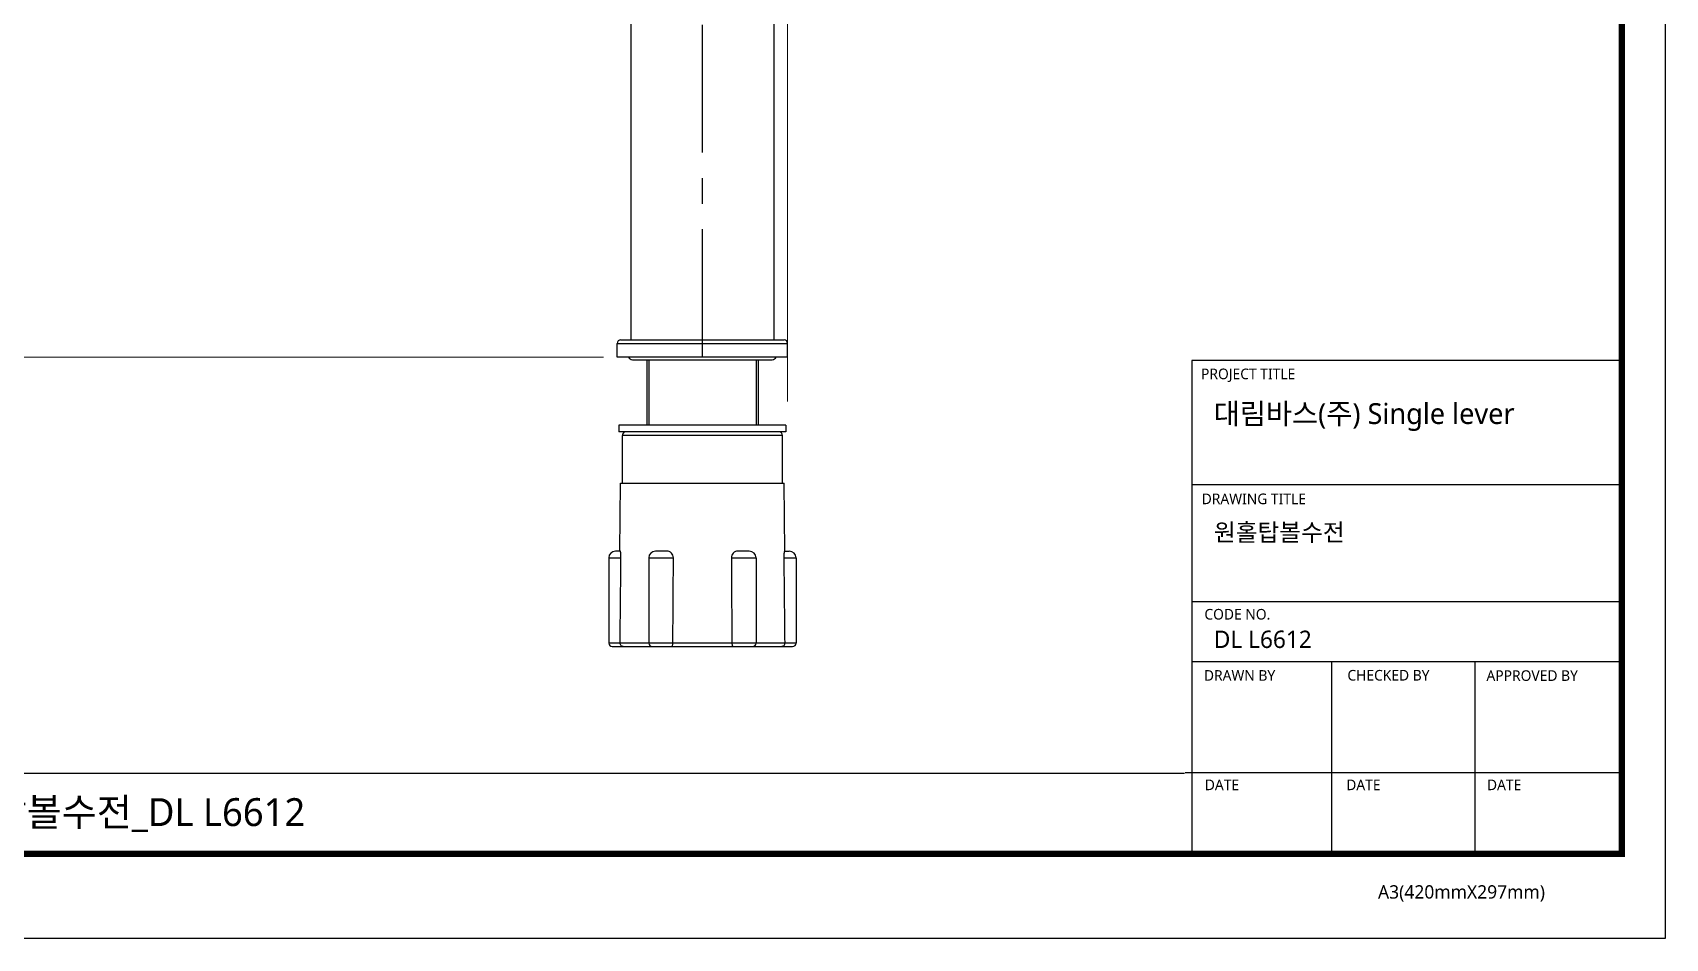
# Model space of a CAD drawing. Extents: x 1723 to 2513, y 4681 to 5260.
# Drawn here: x 2033.5 to 2512.9, y 4681.2 to 4947.1 of the extents above; entities that cross this region are included whole.
import ezdxf

# ---------------------------------------------------------------- set-up
doc = ezdxf.new("R2010")
doc.units = 0
doc.header["$LTSCALE"] = 30
doc.header["$MEASUREMENT"] = 0
doc.header["$PDMODE"] = 3
doc.header["$PDSIZE"] = -10
doc.linetypes.add('CENTER', pattern=[2, 1.25, -0.25, 0.25, -0.25])
doc.layers.get('0').update_dxf_attribs({"linetype": 'CONTINUOUS'})
doc.layers.get('DEFPOINTS').update_dxf_attribs({"linetype": 'CONTINUOUS'})
for name, color, linetype in [('7J45X38X25_DXF_CONTINUOUS_LINE', 7, 'CONTINUOUS'), ('80T168S5401_DXF_AXIS', 7, 'CONTINUOUS'), ('80T168S5401_DXF_CONTINUOUS_LINE', 7, 'CONTINUOUS'), ('81T168155_DXF_CONTINUOUS_LINE', 7, 'CONTINUOUS'), ('8DZ35B00_DXF_CONTINUOUS_LINE', 7, 'CONTINUOUS'), ('8J49X33X2_DXF_CONTINUOUS_LINE', 7, 'CONTINUOUS'), ('8NM168155-R0DXF_CONTINUOUS_LINE', 7, 'CONTINUOUS')]:
    doc.layers.add(name, color=color, linetype=linetype)
doc.styles.add('Daelim Dimension', font='NanumGothic.ttf')
doc.dimstyles.new('DEFAULT', dxfattribs={"dimscale": 2, "dimtxt": 2, "dimasz": 2, "dimexe": 0, "dimexo": 2, "dimgap": 1, "dimtad": 1, "dimdec": 1, "dimzin": 9, "dimdsep": 46, "dimtxsty": 'Daelim Dimension', "dimcen": 0.5, "dimclrd": 252, "dimclre": 252, "dimclrt": 3, "dimadec": 1, "dimazin": 0, "dimtfac": 1, "dimtdec": 1, "dimtix": 1, "dimtmove": 0, "dimatfit": 3, "dimfxl": 0, "dimtolj": 1, "dimtzin": 1, "dimlwd": 9, "dimlwe": 9, "dimarcsym": 0})

# ---------------------------------------------------------------- blocks, each defined once
blk = doc.blocks.new('*D21')
at = {"color": 5, "lineweight": 9, "ltscale": 0.5}
for p, q in [((2060.12, 5093.79), (2060.12, 5157.58)), ((2064.12, 5155.58), (2251.12, 5155.58)), ((2255.12, 4838.79), (2255.12, 5157.58))]:
    blk.add_line(p, q, dxfattribs=at)
at = {"color": 5, "ltscale": 0.5}
for points in [[(2064.12, 5156.25), (2064.12, 5154.92), (2060.12, 5155.58)], [(2251.12, 5156.25), (2251.12, 5154.92), (2255.12, 5155.58)]]:
    blk.add_solid(points, dxfattribs=at)
at = {"layer": 'DEFPOINTS', "color": 0, "ltscale": 0.5}
for p in [(2255.12, 5155.58), (2060.12, 5089.79), (2255.12, 4834.79)]:
    blk.add_point(p, dxfattribs=at)
at = {"color": 7, "ltscale": 0.5, "insert": (2157.62, 5168.47), "char_height": 10, "width": 26.125, "attachment_point": 2, "style": 'Daelim Dimension'}
blk.add_mtext('\\A1;195', dxfattribs=at)
blk = doc.blocks.new('*D24')
at = {"color": 5, "lineweight": 9, "ltscale": 0.5}
for p, q in [((2073.85, 5094), (1993.61, 5094)), ((1995.61, 4855.86), (1995.61, 5090)), ((2201.09, 4851.86), (1993.61, 4851.86))]:
    blk.add_line(p, q, dxfattribs=at)
at = {"color": 5, "ltscale": 0.5}
for points in [[(1994.95, 5090), (1996.28, 5090), (1995.61, 5094)], [(1994.95, 4855.86), (1996.28, 4855.86), (1995.61, 4851.86)]]:
    blk.add_solid(points, dxfattribs=at)
at = {"layer": 'DEFPOINTS', "color": 0, "ltscale": 0.5}
for p in [(1995.61, 5094), (2077.85, 5094), (2205.09, 4851.86)]:
    blk.add_point(p, dxfattribs=at)
at = {"color": 7, "ltscale": 0.5, "insert": (1982.83, 4972.82), "char_height": 10, "width": 26.125, "attachment_point": 2, "rotation": 90, "style": 'Daelim Dimension'}
blk.add_mtext('\\A1;242', dxfattribs=at)

msp = doc.modelspace()

# ---------------------------------------------------------------- linework, layer by layer
at = {"color": 5, "ltscale": 40}
for p, q in [((2500.11, 4850.83), (2373.87, 4850.83)), ((2500.11, 4814.34), (2373.87, 4814.34)), ((2500.11, 4814.34), (2373.87, 4814.34)), ((2500.11, 4780.02), (2373.87, 4780.02)), ((2500.11, 4780.02), (2373.87, 4780.02)), ((2500.11, 4762.32), (2373.87, 4762.32)), ((2500.11, 4762.32), (2373.87, 4762.32)), ((2414.87, 4762.32), (2414.87, 4705.96)), ((2456.96, 4762.32), (2456.96, 4705.96)), ((2500.11, 4729.76), (2371.88, 4729.76)), ((2500.11, 4729.76), (2374.85, 4729.76)), ((2500.11, 4705.96), (2391.92, 4705.96))]:
    msp.add_line(p, q, dxfattribs=at)
at = {"color": 5, "ltscale": 0.5}
msp.add_line((2373.87, 4850.83), (2373.87, 4705.2), dxfattribs=at)
at = {"color": 5}
msp.add_line((1735.71, 4729.67), (2371.72, 4729.67), dxfattribs=at)
at = {"ltscale": 0.5}
msp.add_lwpolyline([(1723.01, 4681.18), (2512.89, 4681.18), (2512.89, 5259.94), (1723.01, 5259.94)], close=True, dxfattribs=at)
at = {"color": 5, "linetype": 'ByBlock', "lineweight": 200, "const_width": 1.82}
msp.add_lwpolyline([(1735.71, 4705.96), (2500.11, 4705.96), (2500.11, 5246.5), (1735.71, 5246.5)], close=True, dxfattribs=at)
at = {"layer": '7J45X38X25_DXF_CONTINUOUS_LINE', "color": 7, "linetype": 'Continuous'}
msp.add_line((2209.62, 4851.06), (2250.62, 4851.06), dxfattribs=at)
for centre, start, end in [((2209.62, 4852.26), 199.6472, 270), ((2250.62, 4852.26), 270, 340.3528)]:
    msp.add_arc(centre, 1.2, start, end, dxfattribs=at)
at = {"layer": '80T168S5401_DXF_AXIS', "color": 7, "linetype": 'CENTER'}
msp.add_line((2230.12, 4851.86), (2230.12, 5116.86), dxfattribs=at)
at = {"layer": '80T168S5401_DXF_CONTINUOUS_LINE', "color": 7, "linetype": 'Continuous'}
for p, q in [((2251.12, 5111.86), (2251.12, 4856.86)), ((2209.12, 5076.66), (2209.12, 4856.86))]:
    msp.add_line(p, q, dxfattribs=at)
at = {"layer": '81T168155_DXF_CONTINUOUS_LINE', "color": 7, "linetype": 'Continuous'}
for p, q in [((2213.77, 4851.06), (2213.77, 4831.86)), ((2246.47, 4851.06), (2246.47, 4831.86))]:
    msp.add_line(p, q, dxfattribs=at)
at = {"layer": '81T168155_DXF_CONTINUOUS_LINE', "color": 2, "linetype": 'Continuous'}
for p, q in [((2214.37, 4851.06), (2214.37, 4831.86)), ((2245.87, 4851.06), (2245.87, 4831.86))]:
    msp.add_line(p, q, dxfattribs=at)
at = {"layer": '8DZ35B00_DXF_CONTINUOUS_LINE', "color": 7, "linetype": 'Continuous'}
for p, q in [((2206.12, 4856.86), (2254.12, 4856.86)), ((2205.12, 4851.86), (2205.12, 4855.86)), ((2255.12, 4851.86), (2255.12, 4855.86)), ((2255.12, 4851.86), (2205.12, 4851.86))]:
    msp.add_line(p, q, dxfattribs=at)
at = {"layer": '8DZ35B00_DXF_CONTINUOUS_LINE', "color": 9, "linetype": 'Continuous'}
msp.add_line((2205.12, 4855.86), (2255.12, 4855.86), dxfattribs=at)
at = {"layer": '8DZ35B00_DXF_CONTINUOUS_LINE', "color": 7, "linetype": 'Continuous'}
for centre, start, end in [((2206.12, 4855.86), 90, 180), ((2254.12, 4855.86), 0, 90)]:
    msp.add_arc(centre, 1, start, end, dxfattribs=at)
at = {"layer": '8J49X33X2_DXF_CONTINUOUS_LINE', "color": 7, "linetype": 'Continuous'}
for p, q in [((2254.62, 4831.86), (2205.62, 4831.86)), ((2205.62, 4831.86), (2205.62, 4829.86)), ((2254.62, 4829.86), (2205.62, 4829.86)), ((2254.62, 4831.86), (2254.62, 4829.86))]:
    msp.add_line(p, q, dxfattribs=at)
at = {"layer": '8NM168155-R0DXF_CONTINUOUS_LINE', "color": 9, "linetype": 'Continuous'}
for p, q in [((2253.62, 4828.86), (2206.62, 4828.86)), ((2202.62, 4792.86), (2206.22, 4792.86)), ((2214.37, 4792.86), (2221.62, 4792.86)), ((2238.62, 4792.86), (2245.87, 4792.86)), ((2254.02, 4792.86), (2257.62, 4792.86)), ((2205.95, 4767.86), (2202.62, 4767.86)), ((2214.37, 4767.87), (2205.95, 4767.87)), ((2221.45, 4767.86), (2214.37, 4767.86)), ((2238.79, 4767.87), (2221.45, 4767.87)), ((2245.87, 4767.86), (2238.79, 4767.86)), ((2254.29, 4767.87), (2245.87, 4767.87)), ((2257.62, 4767.86), (2254.29, 4767.86))]:
    msp.add_line(p, q, dxfattribs=at)
at = {"layer": '8NM168155-R0DXF_CONTINUOUS_LINE', "color": 7, "linetype": 'Continuous'}
for p, q in [((2206.62, 4814.86), (2206.62, 4828.86)), ((2253.62, 4814.86), (2253.62, 4828.86)), ((2205.91, 4794.86), (2206.12, 4814.86)), ((2206.12, 4814.86), (2254.12, 4814.86)), ((2254.33, 4794.86), (2254.12, 4814.86)), ((2205.99, 4794.86), (2204.62, 4794.86)), ((2219.7, 4794.86), (2216.37, 4794.86)), ((2243.87, 4794.86), (2240.54, 4794.86)), ((2254.25, 4794.86), (2255.62, 4794.86)), ((2202.62, 4792.86), (2202.62, 4767.86)), ((2214.37, 4792.86), (2214.37, 4767.86)), ((2245.87, 4792.86), (2245.87, 4767.86)), ((2257.62, 4792.86), (2257.62, 4767.86)), ((2203.62, 4766.86), (2256.62, 4766.86))]:
    msp.add_line(p, q, dxfattribs=at)
for centre, radius, start, end in [((2207.62, 4828.86), 1, 90, 180), ((2252.62, 4828.86), 1, 0, 90), ((2204.62, 4792.86), 2, 90, 180), ((2216.37, 4792.86), 2, 90, 180), ((2243.87, 4792.86), 2, 0, 90), ((2255.62, 4792.86), 2, 0, 90), ((2203.62, 4767.86), 1, 180, 270), ((2206.91, 4767.86), 0.96, 179.3747, 180), ((2215.37, 4767.86), 1, 180, 270), ((2222.93, 4767.86), 1.48, 179.5954, 180), ((2237.31, 4767.86), 1.48, 360, 0.4046), ((2244.87, 4767.86), 1, 270, 0), ((2253.33, 4767.86), 0.96, 0, 0.6253), ((2256.62, 4767.86), 1, 270, 0)]:
    msp.add_arc(centre, radius, start, end, dxfattribs=at)
for points, knots in [([(2206.22, 4792.86), (2206.22, 4792.99), (2206.22, 4793.26), (2206.21, 4793.63), (2206.18, 4793.98), (2206.15, 4794.28), (2206.11, 4794.52), (2206.07, 4794.7), (2206.04, 4794.8), (2206.01, 4794.85), (2205.99, 4794.86), (2205.99, 4794.86)], [0, 0, 0, 0, 0.196849, 0.385462, 0.558028, 0.707826, 0.829503, 0.919231, 0.975146, 0.990823, 1, 1, 1, 1]), ([(2221.62, 4792.86), (2221.62, 4793.13), (2221.52, 4793.66), (2221.08, 4794.33), (2220.44, 4794.76), (2219.94, 4794.86), (2219.7, 4794.86)], [0, 0, 0, 0, 0.260331, 0.515217, 0.761534, 1, 1, 1, 1]), ([(2240.54, 4794.86), (2240.3, 4794.86), (2239.8, 4794.76), (2239.16, 4794.33), (2238.72, 4793.66), (2238.62, 4793.13), (2238.62, 4792.86)], [0, 0, 0, 0, 0.238466, 0.484783, 0.739669, 1, 1, 1, 1]), ([(2254.25, 4794.86), (2254.25, 4794.86), (2254.23, 4794.85), (2254.2, 4794.8), (2254.17, 4794.7), (2254.13, 4794.52), (2254.09, 4794.28), (2254.06, 4793.98), (2254.03, 4793.63), (2254.02, 4793.26), (2254.02, 4792.99), (2254.02, 4792.86)], [0, 0, 0, 0, 0.009177, 0.024854, 0.080769, 0.170497, 0.292174, 0.441971, 0.614537, 0.803149, 1, 1, 1, 1]), ([(2206.82, 4766.86), (2206.72, 4766.86), (2206.51, 4766.9), (2206.22, 4767.1), (2206, 4767.43), (2205.95, 4767.71), (2205.95, 4767.86)], [0, 0, 0, 0, 0.203141, 0.43203, 0.699097, 1, 1, 1, 1]), ([(2221.06, 4766.86), (2221.09, 4766.86), (2221.14, 4766.87), (2221.22, 4766.92), (2221.29, 4767), (2221.37, 4767.17), (2221.43, 4767.46), (2221.45, 4767.72), (2221.45, 4767.86)], [0, 0, 0, 0, 0.067854, 0.140383, 0.226791, 0.334235, 0.625165, 1, 1, 1, 1]), ([(2238.79, 4767.86), (2238.79, 4767.72), (2238.81, 4767.46), (2238.87, 4767.17), (2238.96, 4767), (2239.02, 4766.92), (2239.1, 4766.87), (2239.15, 4766.86), (2239.18, 4766.86)], [0, 0, 0, 0, 0.374833, 0.665763, 0.773208, 0.859617, 0.932146, 1, 1, 1, 1]), ([(2254.29, 4767.86), (2254.29, 4767.71), (2254.24, 4767.43), (2254.02, 4767.1), (2253.73, 4766.9), (2253.52, 4766.86), (2253.42, 4766.86)], [0, 0, 0, 0, 0.300904, 0.56797, 0.796859, 1, 1, 1, 1])]:
    msp.add_open_spline(points, degree=3, knots=knots, dxfattribs=at)
for points in [[(2205.95, 4767.87), (2206.04, 4776.2), (2206.13, 4784.53), (2206.22, 4792.86)], [(2221.45, 4767.87), (2221.51, 4776.2), (2221.57, 4784.53), (2221.62, 4792.86)], [(2238.62, 4792.86), (2238.68, 4784.53), (2238.73, 4776.2), (2238.79, 4767.87)], [(2254.02, 4792.86), (2254.11, 4784.53), (2254.2, 4776.2), (2254.29, 4767.87)]]:
    msp.add_open_spline(points, degree=3, dxfattribs=at)

# ---------------------------------------------------------------- texts
at = {"color": 5, "ltscale": 40, "style": 'Daelim Dimension'}
for s, height, p in [('PROJECT TITLE', 3.1171, (2376.54, 4845.34)), ('DRAWING TITLE', 3.1171, (2376.74, 4808.65)), ('CODE NO.', 3.117, (2377.53, 4774.77)), ('DRAWN BY', 3.117, (2377.4, 4756.81)), ('CHECKED BY', 3.117, (2419.52, 4756.86)), ('APPROVED BY', 3.1171, (2460.36, 4756.76)), ('DATE', 3.117, (2377.65, 4724.68)), ('DATE', 3.117, (2419.19, 4724.68)), ('DATE', 3.117, (2460.51, 4724.68)), ('A3(420mmX297mm)', 3.9341, (2428.51, 4692.84))]:
    msp.add_text(s, height=height, dxfattribs=at).set_placement(p)
at = {"attachment_point": 1, "style": 'Daelim Dimension'}
for s, insert, char_height, width in [('대림바스(주) Single lever', (2380.25, 4838.3), 6.1103, 98.2071), ('원홀탑볼수전 ', (2380.31, 4802.93), 5.101, 85.8447), ('DL L6612', (2380.31, 4771.52), 5.101, 85.8447)]:
    msp.add_mtext(s, dxfattribs=dict(at, insert=insert, char_height=char_height, width=width))
at = {"color": 2, "insert": (1877.51, 4722.33), "char_height": 8.198, "width": 362.8925, "attachment_point": 1, "style": 'Daelim Dimension'}
msp.add_mtext('대림바스(주) Single lever_원홀탑볼수전_DL L6612', dxfattribs=at)

# ---------------------------------------------------------------- dimensions: what is measured, and where the dimension line sits
at = {"color": 5, "ltscale": 0.5}
dim = msp.add_linear_dim(base=(2255.12, 5155.58), p1=(2060.12, 5089.79), p2=(2255.12, 4834.79), dimstyle='DEFAULT', override={"dimtxt": 5, "dimexe": 1, "dimdec": 0, "dimclrd": 5, "dimclre": 5, "dimclrt": 7}, dxfattribs=at)
dim.commit()
dim.dimension.update_dxf_attribs({"geometry": '*D21', "text_midpoint": (2157.62, 5155.58), "dimtype": 160})
dim = msp.add_linear_dim(base=(1995.61, 5094), p1=(2205.09, 4851.86), p2=(2077.85, 5094), angle=90, dimstyle='DEFAULT', override={"dimtxt": 5, "dimexe": 1, "dimdec": 0, "dimclrd": 5, "dimclre": 5, "dimclrt": 7}, dxfattribs=at)
dim.commit()
dim.dimension.update_dxf_attribs({"geometry": '*D24', "text_midpoint": (1995.61, 4972.82), "dimtype": 160})

doc.saveas('drawing.dxf')
